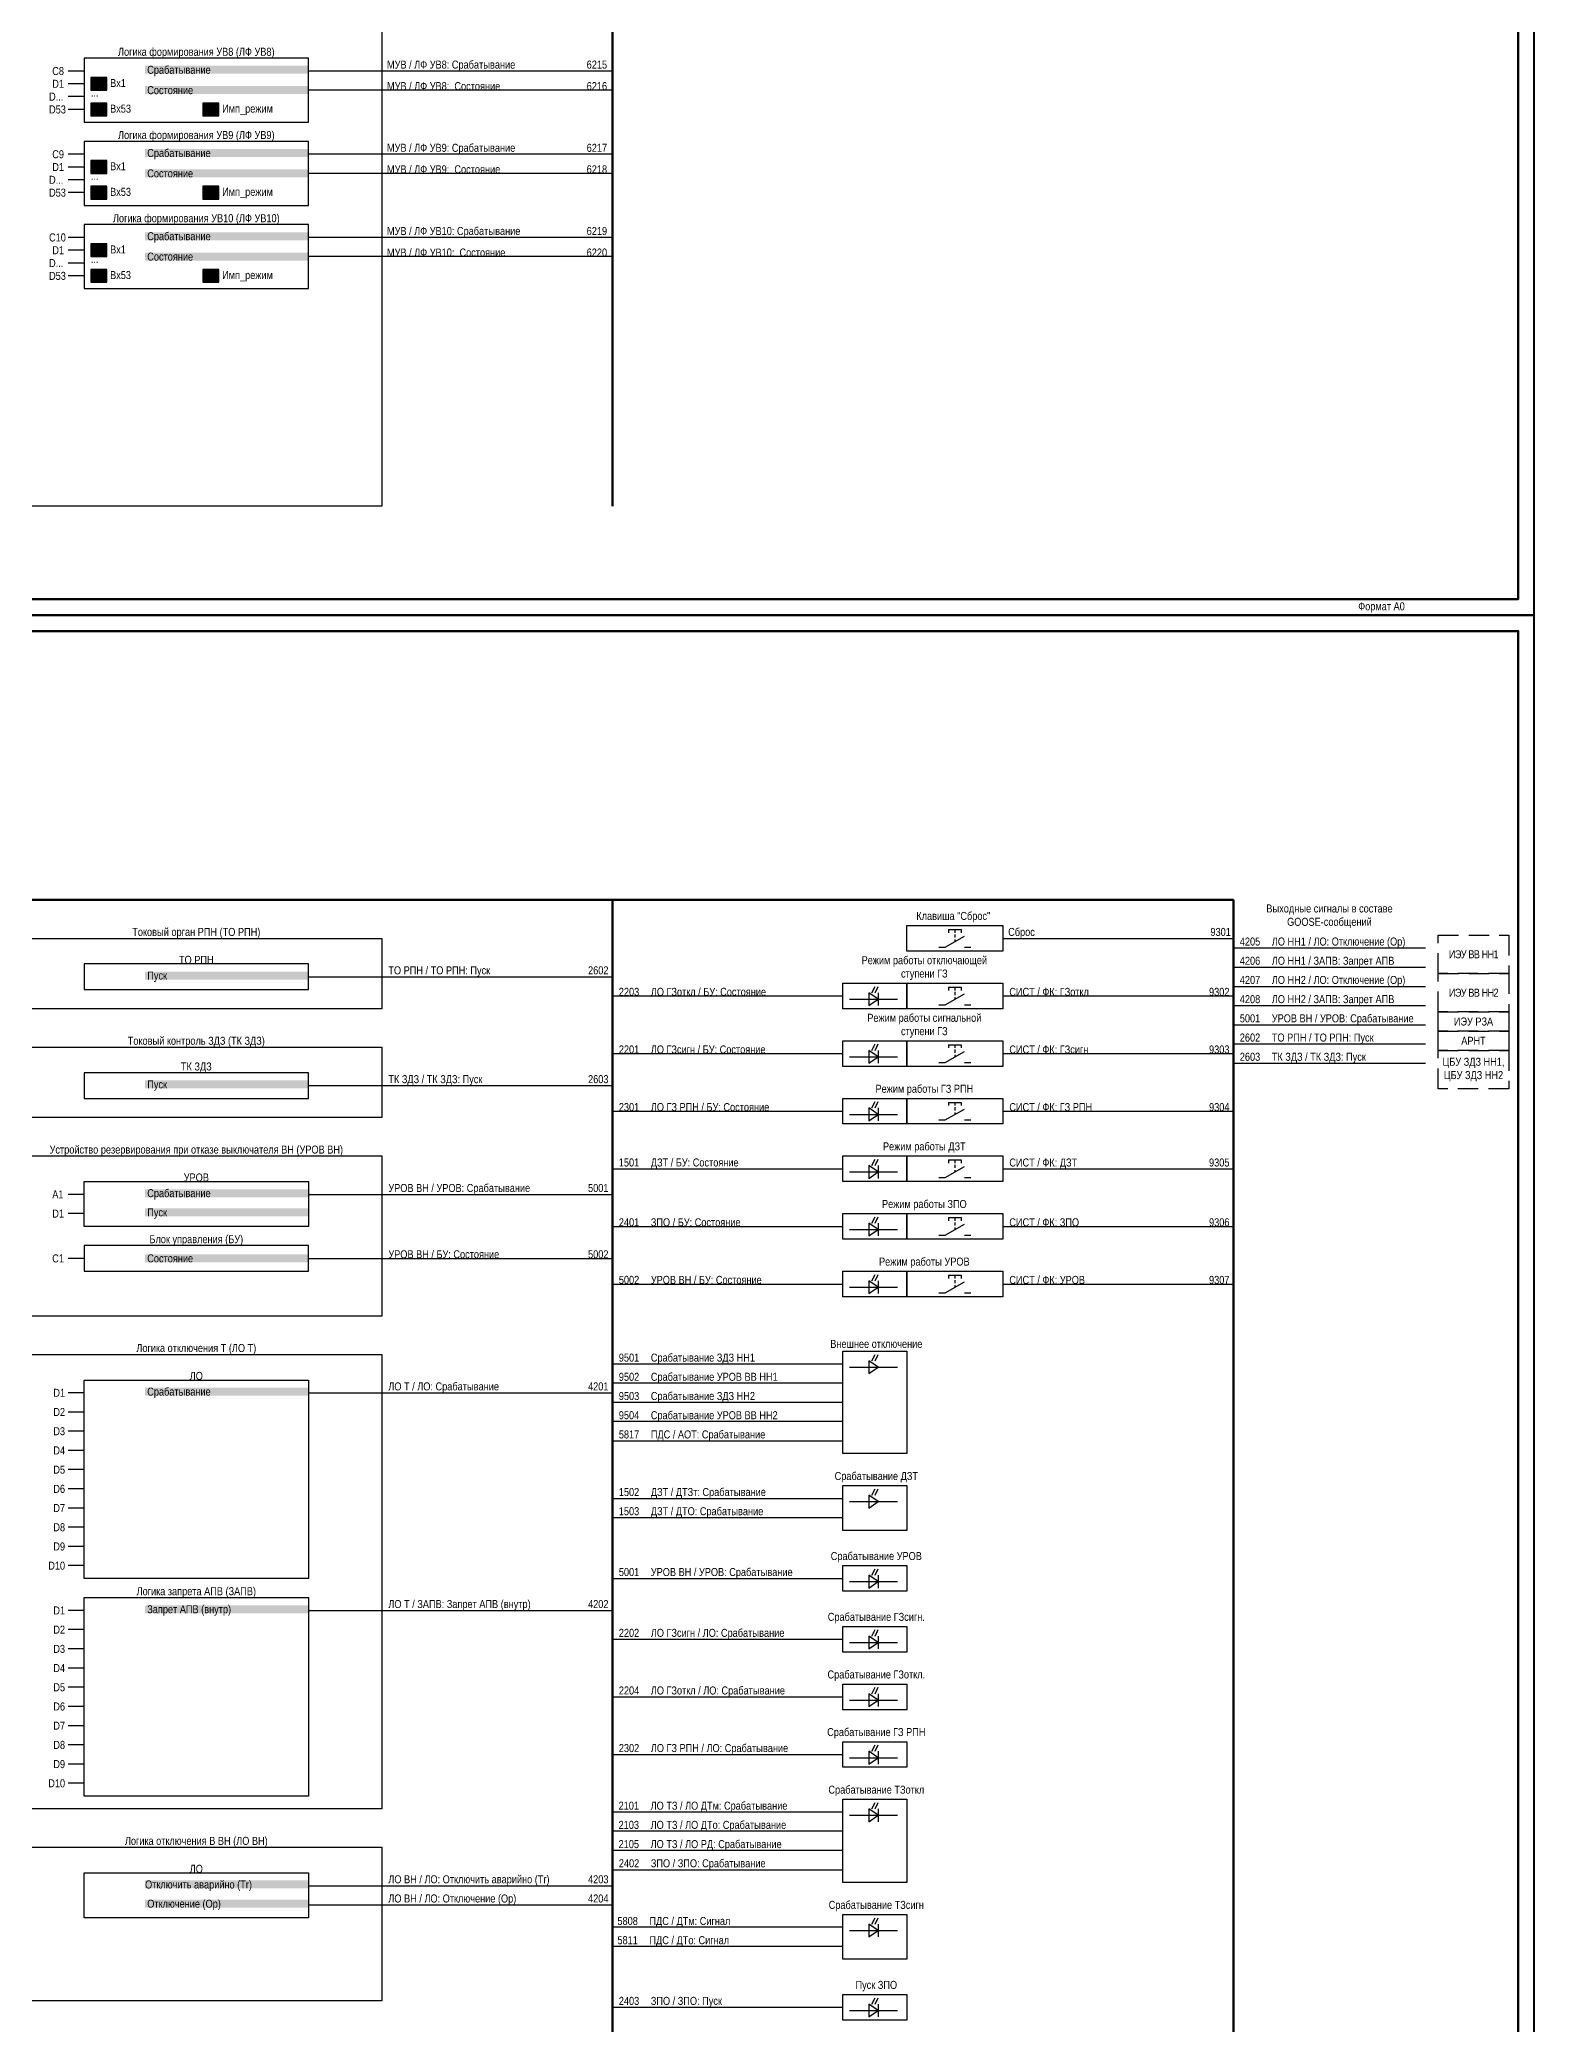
# Model space of a CAD drawing. Header units: millimetres. Extents: x 2179 to 12176, y -20554 to -12004.
# Drawn here: x 11412 to 11879, y -16542 to -15922 of the extents above; entities that cross this region are included whole.
import ezdxf
from ezdxf.enums import TextEntityAlignment as Align

# ---------------------------------------------------------------- set-up
doc = ezdxf.new("R2010")
doc.units = ezdxf.units.MM
doc.linetypes.add('HIDDEN2', pattern=[4.7625, 3.175, -1.5875])
doc.linetypes.add('штриховая2', pattern=[9.525, 6.35, -3.175])
for name, color, linetype, lineweight in [('GOOSE', 224, 'Continuous', 30), ('MMS', 190, 'Continuous', 30), ('Внутренняя шина', 4, 'Continuous', 70), ('Линии связи', 75, 'Continuous', 30), ('Основная', 7, 'Continuous', 30), ('Основная сплошная', 7, 'Continuous', 30), ('Сигналы внутр.', 13, 'Continuous', 30)]:
    doc.layers.add(name, color=color, linetype=linetype, lineweight=lineweight)
doc.layers.add('Рамка внешняя', color=8, linetype='Continuous', lineweight=40, plot=False)
doc.styles.add('2.5_Gost_RD', font='ARIALN.TTF', dxfattribs={"height": 2.5})
doc.styles.add('Narrow', font='ARIALN.TTF')
doc.styles.add('Табл дан', font='ARIALN.TTF')

# ---------------------------------------------------------------- blocks, each defined once
blk = doc.blocks.new('*U15')
blk.add_lwpolyline([(0, 0), (1189, 0), (1189, 841), (0, 841)], close=True)
at = {"lineweight": 50}
blk.add_lwpolyline([(20, 836), (1184, 836), (1184, 5), (20, 5)], close=True, dxfattribs=at)
at = {"style": '2.5_Gost_RD', "flags": 8}
blk.add_attdef('ФОРМАТ', text='', height=2.5, dxfattribs=at).set_placement((1134, 4), align=Align.TOP_LEFT)
blk = doc.blocks.new('SW.2')
at = {"true_color": 0xadddf7}
h = blk.add_hatch(color=141, dxfattribs=at)
h.dxf.hatch_style = 1
h.paths.add_polyline_path([(5, 2), (0, 2), (0, -2), (5, -2)])
blk.add_lwpolyline([(5, 2), (0, 2), (0, -2), (5, -2)], close=True)
for points in [[(1, 0), (2, 0)], [(2, 0), (3, 1)], [(3, 0), (4, 0)]]:
    blk.add_lwpolyline(points)

msp = doc.modelspace()

# ---------------------------------------------------------------- linework, layer by layer
at = {"layer": 'Внутренняя шина'}
for points in [[(11591, -15943), (11591, -15276)], [(11591, -16068), (11591, -15276)], [(11071, -16191), (11785, -16191)], [(11591, -16722), (11591, -16191)], [(11785, -16722), (11785, -16191)]]:
    msp.add_lwpolyline(points, dxfattribs=at)
at = {"layer": 'Линии связи'}
for points in [[(11591, -15932), (11496, -15932)], [(11591, -15938), (11496, -15938)], [(11591, -15958), (11496, -15958)], [(11591, -15964), (11496, -15964)], [(11591, -15984), (11496, -15984)], [(11591, -15990), (11496, -15990)], [(11713, -16203), (11785, -16203)], [(11785, -16206), (11845, -16206)], [(11496, -16215), (11591, -16215)], [(11785, -16212), (11845, -16212)], [(11591, -16221), (11663, -16221)], [(11713, -16221), (11785, -16221)], [(11785, -16218), (11845, -16218)], [(11785, -16224), (11845, -16224)], [(11785, -16230), (11845, -16230)], [(11591, -16239), (11663, -16239)], [(11713, -16239), (11785, -16239)], [(11785, -16236), (11845, -16236)], [(11785, -16242), (11845, -16242)], [(11496, -16249), (11591, -16249)], [(11591, -16257), (11663, -16257)], [(11713, -16257), (11785, -16257)], [(11591, -16275), (11663, -16275)], [(11713, -16275), (11785, -16275)], [(11496, -16283), (11591, -16283)], [(11591, -16293), (11663, -16293)], [(11713, -16293), (11785, -16293)], [(11496, -16303), (11591, -16303)], [(11591, -16311), (11663, -16311)], [(11713, -16311), (11785, -16311)], [(11496, -16345), (11591, -16345)], [(11591, -16360), (11663, -16360)], [(11591, -16378), (11663, -16378)], [(11591, -16384), (11663, -16384)], [(11591, -16403), (11663, -16403)], [(11496, -16413), (11591, -16413)], [(11591, -16422), (11663, -16422)], [(11591, -16440), (11663, -16440)], [(11591, -16458), (11663, -16458)], [(11663, -16476), (11591, -16476)], [(11663, -16482), (11591, -16482)], [(11663, -16488), (11591, -16488)], [(11591, -16494), (11663, -16494)], [(11496, -16499), (11591, -16499)], [(11496, -16505), (11591, -16505)], [(11663, -16512), (11591, -16512)], [(11663, -16518), (11591, -16518)], [(11591, -16537), (11663, -16537)]]:
    msp.add_lwpolyline(points, dxfattribs=at)
at = {"layer": 'Линии связи', "ltscale": 0.5}
for points in [[(11663, -16336), (11591, -16336)], [(11663, -16342), (11591, -16342)], [(11663, -16348), (11591, -16348)], [(11663, -16354), (11591, -16354)]]:
    msp.add_lwpolyline(points, dxfattribs=at)
at = {"layer": 'Основная'}
for points in [[(11403, -15738), (11519, -15738), (11519, -16068), (11403, -16068)], [(11496, -15928), (11426, -15928), (11426, -15948), (11496, -15948)], [(11496, -15954), (11426, -15954), (11426, -15974), (11496, -15974)], [(11496, -15980), (11426, -15980), (11426, -16000), (11496, -16000)], [(11403, -16203), (11519, -16203), (11519, -16225), (11403, -16225)], [(11683, -16199), (11713, -16199), (11713, -16207), (11683, -16207)], [(11496, -16211), (11426, -16211), (11426, -16219), (11496, -16219)], [(11663, -16217), (11683, -16217), (11683, -16225), (11663, -16225)], [(11683, -16217), (11713, -16217), (11713, -16225), (11683, -16225)], [(11403, -16237), (11519, -16237), (11519, -16259), (11403, -16259)], [(11663, -16235), (11683, -16235), (11683, -16243), (11663, -16243)], [(11683, -16235), (11713, -16235), (11713, -16243), (11683, -16243)], [(11496, -16245), (11426, -16245), (11426, -16253), (11496, -16253)], [(11663, -16253), (11683, -16253), (11683, -16261), (11663, -16261)], [(11683, -16253), (11713, -16253), (11713, -16261), (11683, -16261)], [(11403, -16271), (11519, -16271), (11519, -16321), (11403, -16321)], [(11663, -16271), (11683, -16271), (11683, -16279), (11663, -16279)], [(11683, -16271), (11713, -16271), (11713, -16279), (11683, -16279)], [(11426, -16279), (11496, -16279), (11496, -16293), (11426, -16293)], [(11663, -16289), (11683, -16289), (11683, -16297), (11663, -16297)], [(11683, -16289), (11713, -16289), (11713, -16297), (11683, -16297)], [(11496, -16299), (11426, -16299), (11426, -16307), (11496, -16307)], [(11663, -16307), (11683, -16307), (11683, -16315), (11663, -16315)], [(11683, -16307), (11713, -16307), (11713, -16315), (11683, -16315)], [(11403, -16333), (11519, -16333), (11519, -16475), (11403, -16475)], [(11663, -16332), (11683, -16332), (11683, -16364), (11663, -16364)], [(11426, -16341), (11496, -16341), (11496, -16403), (11426, -16403)], [(11663, -16374), (11683, -16374), (11683, -16388), (11663, -16388)], [(11663, -16399), (11683, -16399), (11683, -16407), (11663, -16407)], [(11426, -16409), (11496, -16409), (11496, -16471), (11426, -16471)], [(11663, -16418), (11683, -16418), (11683, -16426), (11663, -16426)], [(11663, -16436), (11683, -16436), (11683, -16444), (11663, -16444)], [(11663, -16454), (11683, -16454), (11683, -16462), (11663, -16462)], [(11663, -16472), (11683, -16472), (11683, -16498), (11663, -16498)], [(11403, -16487), (11519, -16487), (11519, -16535), (11403, -16535)], [(11426, -16495), (11496, -16495), (11496, -16509), (11426, -16509)], [(11663, -16508), (11683, -16508), (11683, -16522), (11663, -16522)], [(11663, -16533), (11683, -16533), (11683, -16541), (11663, -16541)]]:
    msp.add_lwpolyline(points, close=True, dxfattribs=at)
for points in [[(11426, -15932), (11421, -15932)], [(11426, -15936), (11421, -15936)], [(11426, -15940), (11421, -15940)], [(11426, -15944), (11421, -15944)], [(11426, -15958), (11421, -15958)], [(11426, -15962), (11421, -15962)], [(11426, -15966), (11421, -15966)], [(11426, -15970), (11421, -15970)], [(11426, -15984), (11421, -15984)], [(11426, -15988), (11421, -15988)], [(11426, -15992), (11421, -15992)], [(11426, -15996), (11421, -15996)], [(11426, -16283), (11421, -16283)], [(11426, -16289), (11421, -16289)], [(11426, -16303), (11421, -16303)], [(11426, -16345), (11421, -16345)], [(11426, -16351), (11421, -16351)], [(11426, -16357), (11421, -16357)], [(11426, -16363), (11421, -16363)], [(11426, -16369), (11421, -16369)], [(11426, -16375), (11421, -16375)], [(11426, -16381), (11421, -16381)], [(11426, -16387), (11421, -16387)], [(11426, -16393), (11421, -16393)], [(11426, -16399), (11421, -16399)], [(11426, -16413), (11421, -16413)], [(11426, -16419), (11421, -16419)], [(11426, -16425), (11421, -16425)], [(11426, -16431), (11421, -16431)], [(11426, -16437), (11421, -16437)], [(11426, -16443), (11421, -16443)], [(11426, -16449), (11421, -16449)], [(11426, -16455), (11421, -16455)], [(11426, -16461), (11421, -16461)], [(11426, -16467), (11421, -16467)]]:
    msp.add_lwpolyline(points, dxfattribs=at)
at = {"layer": 'Основная сплошная', "color": 0}
for p, q in [((11695, -16205.75), (11701, -16202.32)), ((11696, -16200.25), (11698, -16200.25)), ((11698, -16200.25), (11700, -16200.25)), ((11693, -16205.75), (11695, -16205.75)), ((11701, -16205.75), (11703, -16205.75)), ((11695, -16223.75), (11701, -16220.32)), ((11696, -16218.25), (11698, -16218.25)), ((11698, -16218.25), (11700, -16218.25)), ((11693, -16223.75), (11695, -16223.75)), ((11701, -16223.75), (11703, -16223.75)), ((11695, -16241.75), (11701, -16238.32)), ((11696, -16236.25), (11698, -16236.25)), ((11698, -16236.25), (11700, -16236.25)), ((11693, -16241.75), (11695, -16241.75)), ((11701, -16241.75), (11703, -16241.75)), ((11695, -16259.75), (11701, -16256.32)), ((11696, -16254.25), (11698, -16254.25)), ((11698, -16254.25), (11700, -16254.25)), ((11693, -16259.75), (11695, -16259.75)), ((11701, -16259.75), (11703, -16259.75)), ((11695, -16277.75), (11701, -16274.32)), ((11696, -16272.25), (11698, -16272.25)), ((11698, -16272.25), (11700, -16272.25)), ((11693, -16277.75), (11695, -16277.75)), ((11701, -16277.75), (11703, -16277.75)), ((11693, -16295.75), (11695, -16295.75)), ((11695, -16295.75), (11701, -16292.32)), ((11696, -16290.25), (11698, -16290.25)), ((11698, -16290.25), (11700, -16290.25)), ((11701, -16295.75), (11703, -16295.75)), ((11696, -16308.25), (11698, -16308.25)), ((11698, -16308.25), (11700, -16308.25)), ((11693, -16313.75), (11695, -16313.75)), ((11695, -16313.75), (11701, -16310.32)), ((11701, -16313.75), (11703, -16313.75))]:
    msp.add_line(p, q, dxfattribs=at)
at = {"layer": 'Основная сплошная', "ltscale": 0.35}
for p, q in [((11696, -16200.25), (11696, -16201.25)), ((11698, -16200.25), (11698, -16201.25)), ((11698, -16201.75), (11698, -16202.75)), ((11700, -16200.25), (11700, -16201.25)), ((11696, -16218.25), (11696, -16219.25)), ((11698, -16218.25), (11698, -16219.25)), ((11698, -16219.75), (11698, -16220.75)), ((11700, -16218.25), (11700, -16219.25)), ((11696, -16236.25), (11696, -16237.25)), ((11698, -16236.25), (11698, -16237.25)), ((11698, -16237.75), (11698, -16238.75)), ((11700, -16236.25), (11700, -16237.25)), ((11696, -16254.25), (11696, -16255.25)), ((11698, -16254.25), (11698, -16255.25)), ((11698, -16255.75), (11698, -16256.75)), ((11700, -16254.25), (11700, -16255.25)), ((11696, -16272.25), (11696, -16273.25)), ((11698, -16272.25), (11698, -16273.25)), ((11698, -16273.75), (11698, -16274.75)), ((11700, -16272.25), (11700, -16273.25)), ((11696, -16290.25), (11696, -16291.25)), ((11698, -16290.25), (11698, -16291.25)), ((11698, -16291.75), (11698, -16292.75)), ((11700, -16290.25), (11700, -16291.25)), ((11696, -16308.25), (11696, -16309.25)), ((11698, -16308.25), (11698, -16309.25)), ((11700, -16308.25), (11700, -16309.25)), ((11698, -16309.75), (11698, -16310.75))]:
    msp.add_line(p, q, dxfattribs=at)
at = {"layer": 'Основная сплошная', "color": 0, "linetype": 'HIDDEN2', "ltscale": 0.5}
for p, q in [((11698, -16203.39), (11698, -16204.04)), ((11698, -16221.39), (11698, -16222.04)), ((11698, -16239.39), (11698, -16240.04)), ((11698, -16257.39), (11698, -16258.04)), ((11698, -16275.39), (11698, -16276.04)), ((11698, -16293.39), (11698, -16294.04)), ((11698, -16311.39), (11698, -16312.04))]:
    msp.add_line(p, q, dxfattribs=at)
at = {"layer": 'Основная сплошная', "linetype": 'штриховая2'}
for points in [[(11871, -16214), (11849, -16214), (11849, -16202), (11871, -16202)], [(11871, -16226), (11849, -16226), (11849, -16214), (11871, -16214)], [(11871, -16232), (11849, -16232), (11849, -16226), (11871, -16226)], [(11871, -16238), (11849, -16238), (11849, -16232), (11871, -16232)], [(11871, -16250), (11849, -16250), (11849, -16238), (11871, -16238)]]:
    msp.add_lwpolyline(points, close=True, dxfattribs=at)
at = {"layer": 'Основная сплошная'}
for points in [[(11671.06, -16220), (11671.06, -16224), (11674.06, -16222), (11671.06, -16220)], [(11672.06, -16220), (11673.06, -16218)], [(11673.06, -16220), (11674.06, -16218)], [(11674.06, -16220), (11674.06, -16224)], [(11665.06, -16222), (11680.06, -16222)], [(11665.06, -16240), (11680.06, -16240)], [(11671.06, -16238), (11671.06, -16242), (11674.06, -16240), (11671.06, -16238)], [(11672.06, -16238), (11673.06, -16236)], [(11673.06, -16238), (11674.06, -16236)], [(11674.06, -16238), (11674.06, -16242)], [(11665.06, -16258), (11680.06, -16258)], [(11671.06, -16256), (11671.06, -16260), (11674.06, -16258), (11671.06, -16256)], [(11672.06, -16256), (11673.06, -16254)], [(11673.06, -16256), (11674.06, -16254)], [(11674.06, -16256), (11674.06, -16260)], [(11665.06, -16276), (11680.06, -16276)], [(11671.06, -16274), (11671.06, -16278), (11674.06, -16276), (11671.06, -16274)], [(11672.06, -16274), (11673.06, -16272)], [(11673.06, -16274), (11674.06, -16272)], [(11674.06, -16274), (11674.06, -16278)], [(11665.06, -16294), (11680.06, -16294)], [(11671.06, -16292), (11671.06, -16296), (11674.06, -16294), (11671.06, -16292)], [(11672.06, -16292), (11673.06, -16290)], [(11673.06, -16292), (11674.06, -16290)], [(11674.06, -16292), (11674.06, -16296)], [(11672.06, -16310), (11673.06, -16308)], [(11673.06, -16310), (11674.06, -16308)], [(11665.06, -16312), (11680.06, -16312)], [(11671.06, -16310), (11671.06, -16314), (11674.06, -16312), (11671.06, -16310)], [(11674.06, -16310), (11674.06, -16314)], [(11672.06, -16335), (11673.06, -16333)], [(11673.06, -16335), (11674.06, -16333)], [(11665.06, -16337), (11680.06, -16337)], [(11671.06, -16335), (11671.06, -16339), (11674.06, -16337), (11671.06, -16335)], [(11672.06, -16377), (11673.06, -16375)], [(11673.06, -16377), (11674.06, -16375)], [(11665.06, -16379), (11680.06, -16379)], [(11671.06, -16377), (11671.06, -16381), (11674.06, -16379), (11671.06, -16377)], [(11672.06, -16402), (11673.06, -16400)], [(11673.06, -16402), (11674.06, -16400)], [(11665.06, -16404), (11680.06, -16404)], [(11671.06, -16402), (11671.06, -16406), (11674.06, -16404), (11671.06, -16402)], [(11674.06, -16402), (11674.06, -16406)], [(11672.06, -16421), (11673.06, -16419)], [(11673.06, -16421), (11674.06, -16419)], [(11665.06, -16423), (11680.06, -16423)], [(11671.06, -16421), (11671.06, -16425), (11674.06, -16423), (11671.06, -16421)], [(11674.06, -16421), (11674.06, -16425)], [(11672.06, -16439), (11673.06, -16437)], [(11673.06, -16439), (11674.06, -16437)], [(11665.06, -16441), (11680.06, -16441)], [(11671.06, -16439), (11671.06, -16443), (11674.06, -16441), (11671.06, -16439)], [(11674.06, -16439), (11674.06, -16443)], [(11671.06, -16457), (11671.06, -16461), (11674.06, -16459), (11671.06, -16457)], [(11672.06, -16457), (11673.06, -16455)], [(11673.06, -16457), (11674.06, -16455)], [(11674.06, -16457), (11674.06, -16461)], [(11665.06, -16459), (11680.06, -16459)], [(11671.06, -16475), (11671.06, -16479), (11674.06, -16477), (11671.06, -16475)], [(11672.06, -16475), (11673.06, -16473)], [(11673.06, -16475), (11674.06, -16473)], [(11674.06, -16475), (11674.06, -16479)], [(11665.06, -16477), (11680.06, -16477)], [(11665.06, -16513), (11680.06, -16513)], [(11671.06, -16511), (11671.06, -16515), (11674.06, -16513), (11671.06, -16511)], [(11672.06, -16511), (11673.06, -16509)], [(11673.06, -16511), (11674.06, -16509)], [(11674.06, -16511), (11674.06, -16515)], [(11671.06, -16536), (11671.06, -16540), (11674.06, -16538), (11671.06, -16536)], [(11672.06, -16536), (11673.06, -16534)], [(11673.06, -16536), (11674.06, -16534)], [(11674.06, -16536), (11674.06, -16540)], [(11665.06, -16538), (11680.06, -16538)]]:
    msp.add_lwpolyline(points, dxfattribs=at)
for points in [[(11672.56, -16219, 0.5, 0, 0), (11673.06, -16218, 0, 0, 0)], [(11673.56, -16219, 0.5, 0, 0), (11674.06, -16218, 0, 0, 0)], [(11672.56, -16237, 0.5, 0, 0), (11673.06, -16236, 0, 0, 0)], [(11673.56, -16237, 0.5, 0, 0), (11674.06, -16236, 0, 0, 0)], [(11672.56, -16255, 0.5, 0, 0), (11673.06, -16254, 0, 0, 0)], [(11673.56, -16255, 0.5, 0, 0), (11674.06, -16254, 0, 0, 0)], [(11672.56, -16273, 0.5, 0, 0), (11673.06, -16272, 0, 0, 0)], [(11673.56, -16273, 0.5, 0, 0), (11674.06, -16272, 0, 0, 0)], [(11672.56, -16291, 0.5, 0, 0), (11673.06, -16290, 0, 0, 0)], [(11673.56, -16291, 0.5, 0, 0), (11674.06, -16290, 0, 0, 0)], [(11672.56, -16309, 0.5, 0, 0), (11673.06, -16308, 0, 0, 0)], [(11673.56, -16309, 0.5, 0, 0), (11674.06, -16308, 0, 0, 0)], [(11672.56, -16334, 0.5, 0, 0), (11673.06, -16333, 0, 0, 0)], [(11673.56, -16334, 0.5, 0, 0), (11674.06, -16333, 0, 0, 0)], [(11672.56, -16376, 0.5, 0, 0), (11673.06, -16375, 0, 0, 0)], [(11673.56, -16376, 0.5, 0, 0), (11674.06, -16375, 0, 0, 0)], [(11672.56, -16401, 0.5, 0, 0), (11673.06, -16400, 0, 0, 0)], [(11673.56, -16401, 0.5, 0, 0), (11674.06, -16400, 0, 0, 0)], [(11672.56, -16420, 0.5, 0, 0), (11673.06, -16419, 0, 0, 0)], [(11673.56, -16420, 0.5, 0, 0), (11674.06, -16419, 0, 0, 0)], [(11672.56, -16438, 0.5, 0, 0), (11673.06, -16437, 0, 0, 0)], [(11673.56, -16438, 0.5, 0, 0), (11674.06, -16437, 0, 0, 0)], [(11672.56, -16456, 0.5, 0, 0), (11673.06, -16455, 0, 0, 0)], [(11673.56, -16456, 0.5, 0, 0), (11674.06, -16455, 0, 0, 0)], [(11672.56, -16474, 0.5, 0, 0), (11673.06, -16473, 0, 0, 0)], [(11673.56, -16474, 0.5, 0, 0), (11674.06, -16473, 0, 0, 0)], [(11672.56, -16510, 0.5, 0, 0), (11673.06, -16509, 0, 0, 0)], [(11673.56, -16510, 0.5, 0, 0), (11674.06, -16509, 0, 0, 0)], [(11672.56, -16535, 0.5, 0, 0), (11673.06, -16534, 0, 0, 0)], [(11673.56, -16535, 0.5, 0, 0), (11674.06, -16534, 0, 0, 0)]]:
    msp.add_lwpolyline(points, format="xyseb", dxfattribs=at)

# ---------------------------------------------------------------- block references
at = {"layer": 'Основная'}
for p in [(11428, -15936), (11428, -15944), (11463, -15944), (11428, -15962), (11428, -15970), (11463, -15970), (11428, -15988), (11428, -15996), (11463, -15996)]:
    msp.add_blockref('SW.2', p, dxfattribs=at)
at = {"layer": 'Рамка внешняя'}
msp.add_blockref('*U15', (10690, -16102), dxfattribs=at).add_auto_attribs({'ФОРМАТ': 'Формат А0'})
msp.add_blockref('*U15', (10690, -16943), dxfattribs=at)

# ---------------------------------------------------------------- texts
at = {"layer": 'GOOSE', "char_height": 2.5, "attachment_point": 7}
for s, insert, width, style in [('4205^IЛО НН1 / ЛО: Отключение (Op)', (11787, -16206), 58, 'Табл дан'), ('4206^IЛО НН1 / ЗАПВ: Запрет АПВ', (11787, -16212), 58, 'Табл дан'), ('4207^IЛО НН2 / ЛО: Отключение (Op)', (11787, -16218), 58, 'Табл дан'), ('4208^IЛО НН2 / ЗАПВ: Запрет АПВ', (11787, -16224), 58, 'Табл дан'), ('5001^IУРОВ ВН / УРОВ: Срабатывание', (11787, -16230), 58, 'Табл дан'), ('2602^I{\\A1;ТО РПН / ТО РПН: Пуск}', (11787, -16236), 58, 'Табл дан'), ('2603^I{\\A1;ТК ЗДЗ / ТК ЗДЗ: Пуск^I}', (11787, -16242), 58, 'Табл дан'), ('9501^IСрабатывание ЗДЗ НН1^I^I^I   ', (11593, -16336), 70, 'Narrow'), ('9502^IСрабатывание УРОВ ВВ НН1^I^I^I   ', (11593, -16342), 70, 'Narrow'), ('9503^IСрабатывание ЗДЗ НН2^I^I^I  ', (11593, -16348), 70, 'Narrow'), ('9504^IСрабатывание УРОВ ВВ НН2^I^I^I  ', (11593, -16354), 70, 'Narrow')]:
    msp.add_mtext(s, dxfattribs=dict(at, insert=insert, width=width, style=style))
at = {"layer": 'MMS', "char_height": 2.5, "attachment_point": 7, "style": 'Narrow'}
for s, insert, width in [('Сброс^I^I^I^I^I   ^I    9301^I', (11714.64, -16203), 70.3562), ('\\pt30,40,50,60,70;СИСТ / ФК: ГЗоткл^I^I  ^I^I   9302^I', (11715, -16221.01), 70), ('СИСТ / ФК: ГЗсигн^I^I  ^I^I   9303^I', (11715, -16239.01), 70), ('СИСТ / ФК: ГЗ РПН^I^I   ^I^I   9304^I', (11715, -16257.01), 70), ('СИСТ / ФК: ДЗТ^I^I^I  ^I   9305^I', (11715, -16275.01), 70), ('СИСТ / ФК: ЗПО^I^I^I^I   9306', (11715, -16293.01), 70), ('СИСТ / ФК: УРОВ^I^I^I^I   9307', (11715, -16311.01), 70)]:
    msp.add_mtext(s, dxfattribs=dict(at, insert=insert, width=width))
at = {"layer": 'Основная', "style": 'Табл дан'}
for s, p in [('C8', (11416, -15932)), ('D1', (11416, -15936)), ('Вх1', (11434.07, -15935.75)), ('D...', (11415, -15940)), ('...', (11428.07, -15938.75)), ('Вх53', (11434.07, -15943.75)), ('Имп_режим', (11469.07, -15943.75)), ('D53', (11415, -15944)), ('C9', (11416, -15958)), ('D1', (11416, -15962)), ('Вх1', (11434.07, -15961.75)), ('D...', (11415, -15966)), ('...', (11428.07, -15964.75)), ('D53', (11415, -15970)), ('Вх53', (11434.07, -15969.75)), ('Имп_режим', (11469.07, -15969.75)), ('C10', (11415, -15984)), ('D...', (11415, -15992)), ('D1', (11416, -15988)), ('...', (11428.07, -15990.75)), ('Вх1', (11434.07, -15987.75)), ('D53', (11415, -15996)), ('Вх53', (11434.07, -15995.75)), ('Имп_режим', (11469.07, -15995.75)), ('A1', (11416, -16283)), ('D1', (11416, -16289)), ('C1', (11416, -16303))]:
    msp.add_text(s, height=2.5, dxfattribs=at).set_placement(p, align=Align.MIDDLE_LEFT)
for s, p in [('D1', (11420, -16345)), ('D2', (11420, -16351)), ('D3', (11420, -16357)), ('D4', (11420, -16363)), ('D5', (11420, -16369)), ('D6', (11420, -16375)), ('D7', (11420, -16381)), ('D8', (11420, -16387)), ('D9', (11420, -16393)), ('D10', (11420, -16399)), ('D1', (11420, -16413)), ('D2', (11420, -16419)), ('D3', (11420, -16425)), ('D4', (11420, -16431)), ('D5', (11420, -16437)), ('D6', (11420, -16443)), ('D7', (11420, -16449)), ('D8', (11420, -16455)), ('D9', (11420, -16461)), ('D10', (11420, -16467))]:
    msp.add_text(s, height=2.5, dxfattribs=at).set_placement(p, align=Align.MIDDLE_RIGHT)
at = {"layer": 'Основная', "char_height": 2.5, "attachment_point": 8, "style": 'Narrow'}
for s, insert, width in [('\\A1;Логика формирования УВ8 (ЛФ УВ8)', (11461, -15928), 70), ('\\A1;Логика формирования УВ9 (ЛФ УВ9)', (11461, -15954), 70), ('\\A1;Логика формирования УВ10 (ЛФ УВ10)', (11461, -15980), 70), ('Клавиша "Сброс"', (11697.5, -16198), 29), ('\\pt55;Выходные сигналы в составе GOOSE-сообщений', (11815, -16199.81), 60), ('Токовый орган РПН (ТО РПН)', (11461, -16203), 116), ('\\A1;ТО РПН', (11461, -16211), 70), ('Режим работы отключающей ступени ГЗ', (11688.44, -16216), 45), ('Режим работы сигнальной ступени ГЗ', (11688.44, -16234), 45), ('Токовый контроль ЗДЗ (ТК ЗДЗ)', (11461, -16237), 116), ('\\A1;ТК ЗДЗ', (11461, -16245), 70), ('Режим работы ГЗ\\~РПН', (11688.44, -16252), 45), ('Устройство резервирования при отказе выключателя ВН (УРОВ ВН)', (11461, -16271), 116), ('Режим работы ДЗТ', (11688.44, -16270), 45), ('УРОВ', (11461, -16279), 70), ('Режим работы ЗПО', (11688.44, -16288), 45), ('\\A1;Блок управления (БУ)', (11461, -16299), 70), ('Режим работы УРОВ', (11688.44, -16306), 45), ('Логика отключения {\\A1;Т} (ЛО {\\A1;Т})', (11461, -16333), 116), ('Внешнее отключение', (11673.44, -16331), 45), ('ЛО', (11461, -16341), 70), ('Срабатывание ДЗТ', (11673.44, -16373), 45), ('Срабатывание УРОВ', (11673.44, -16398), 45), ('Логика запрета АПВ (ЗАПВ)', (11461, -16409), 70), ('Срабатывание ГЗсигн.', (11673.44, -16417), 45), ('Срабатывание ГЗоткл.', (11673.44, -16435), 45), ('Срабатывание ГЗ РПН', (11673.44, -16453), 45), ('Срабатывание ТЗоткл', (11673.44, -16471), 45), ('Логика отключения В ВН (ЛО ВН)', (11461, -16487), 116), ('ЛО', (11461, -16495), 70), ('Срабатывание ТЗсигн', (11673.44, -16507), 45), ('Пуск ЗПО', (11673.44, -16532), 45)]:
    msp.add_mtext(s, dxfattribs=dict(at, insert=insert, width=width))
at = {"layer": 'Основная', "char_height": 2.5, "width": 51, "attachment_point": 4, "style": 'Narrow', "bg_fill": 1, "box_fill_scale": 1, "bg_fill_color": 9, "bg_fill_transparency": 0}
for s, insert in [('\\pl0.67568;Срабатывание', (11445, -15932)), ('\\pl0.67568;Состояние', (11445, -15938)), ('\\pl0.67568;Срабатывание', (11445, -15958)), ('\\pl0.67568;Состояние', (11445, -15964)), ('\\pl0.67568;Срабатывание', (11445, -15984)), ('\\pl0.67568;Состояние', (11445, -15990)), ('\\pl0.67568;Пуск', (11445, -16215)), ('\\pl0.67568;Пуск', (11445, -16249)), ('\\pl0.67568;Срабатывание', (11445, -16283)), ('\\pl0.67568;Пуск', (11445, -16289)), ('\\pl0.67568;Состояние', (11445, -16303)), ('\\pl0.67568;Срабатывание', (11445, -16345)), ('\\pl0.67568;Запрет АПВ (внутр)', (11445, -16413)), ('Отключить аварийно (Tr)', (11445, -16499)), ('\\pl0.67568;Отключение (Op)', (11445, -16505))]:
    msp.add_mtext(s, dxfattribs=dict(at, insert=insert))
at = {"layer": 'Основная сплошная', "char_height": 2.5, "width": 22, "attachment_point": 5, "style": 'Narrow'}
for s, insert in [('\\pt55;{\\T0.9;ИЭУ ВВ НН1}', (11860, -16208)), ('\\pt55;{\\T0.9;ИЭУ ВВ НН2}', (11860, -16220)), ('\\pt55;ИЭУ РЗА', (11860, -16229)), ('\\pt55;АРНТ', (11860, -16235)), ('\\pt55;ЦБУ ЗДЗ НН1, ЦБУ ЗДЗ НН2', (11860, -16244))]:
    msp.add_mtext(s, dxfattribs=dict(at, insert=insert))
at = {"layer": 'Сигналы внутр.', "char_height": 2.5, "attachment_point": 7}
for s, insert, width, style in [('МУВ / ЛФ УВ8: Срабатывание ^I   ^I   6215', (11520.57, -15932), 70.43, 'Табл дан'), ('МУВ / ЛФ УВ8:  Состояние^I   ^I   ^I   6216', (11520.57, -15938), 70.43, 'Табл дан'), ('МУВ / ЛФ УВ9: Срабатывание ^I   ^I   6217', (11520.57, -15958), 70.43, 'Табл дан'), ('МУВ / ЛФ УВ9:  Состояние^I   ^I   ^I   6218', (11520.57, -15964), 70.43, 'Табл дан'), ('МУВ / ЛФ УВ10: Срабатывание ^I   ^I   6219', (11520.57, -15984), 70.43, 'Табл дан'), ('МУВ / ЛФ УВ10:  Состояние^I   ^I   ^I   6220', (11520.57, -15990), 70.43, 'Табл дан'), ('\\A1;ТО РПН / ТО РПН: Пуск^I^I^I   2602^I', (11521, -16215), 70, 'Табл дан'), ('2203^IЛО ГЗоткл / БУ: Состояние^I', (11593, -16221), 70, 'Narrow'), ('2201^IЛО ГЗсигн / БУ: Состояние', (11593, -16239), 48, 'Narrow'), ('\\A1;ТК ЗДЗ / ТК ЗДЗ: Пуск^I^I^I^I   2603^I', (11521, -16249), 70, 'Табл дан'), ('2301^IЛО ГЗ РПН / БУ: Состояние', (11593, -16257), 48, 'Narrow'), ('1501^IДЗТ / БУ: Состояние', (11593, -16275), 48, 'Narrow'), ('УРОВ ВН / УРОВ: Срабатывание^I^I   5001^I', (11521, -16283), 70, 'Табл дан'), ('2401^IЗПО / БУ: Состояние^I', (11593, -16293), 48, 'Narrow'), ('УРОВ ВН / БУ: Состояние^I^I   ^I   5002^I', (11521, -16303), 70, 'Табл дан'), ('5002^IУРОВ ВН / БУ: Состояние^I', (11593, -16311), 70, 'Narrow'), ('ЛО Т / ЛО: Срабатывание^I^I   ^I   4201^I', (11521, -16345), 70, 'Табл дан'), ('5817^IПДС / АОТ: Срабатывание{\\T0.95; }   ^I   ', (11593, -16360), 70, 'Табл дан'), ('1502^IДЗТ / {\\A1;ДТЗт}: Срабатывание^I^I   ^I   ', (11593, -16378), 70, 'Табл дан'), ('1503^IДЗТ / {\\A1;ДТО}: Срабатывание^I^I   ^I   ', (11593, -16384), 70, 'Табл дан'), ('5001^IУРОВ ВН / УРОВ: Срабатывание', (11593, -16403), 70, 'Narrow'), ('ЛО Т / ЗАПВ: Запрет АПВ (внутр)^I^I   4202', (11521, -16413), 70, 'Табл дан'), ('2202^IЛО ГЗсигн / ЛО: Срабатывание', (11593, -16422), 70, 'Narrow'), ('2204^IЛО ГЗоткл / ЛО: Срабатывание', (11593, -16440), 70, 'Narrow'), ('2302^IЛО ГЗ РПН / ЛО: Срабатывание', (11593, -16458), 70, 'Narrow'), ('2101^IЛО ТЗ / {\\A1;ЛО ДТм: Срабатывание}', (11592.93, -16476), 70.0735, 'Narrow'), ('2103^IЛО ТЗ / {\\A1;ЛО ДТо: Срабатывание}', (11592.93, -16482), 70.0735, 'Narrow'), ('2105^IЛО ТЗ / {\\A1;ЛО РД: Срабатывание}', (11592.93, -16488), 70.0735, 'Narrow'), ('2402^IЗПО / ЗПО: Срабатывание^I^I   ^I   ', (11593, -16494), 70, 'Табл дан'), ('ЛО ВН / ЛО: Отключить аварийно (Tr)^I   4203^I', (11521, -16499), 70, 'Табл дан'), ('ЛО ВН / ЛО: Отключение (Op)^I^I   ^I   4204^I', (11521, -16505), 70, 'Табл дан'), ('5808^IПДС / ДТм: Сигнал', (11592.57, -16512), 70.43, 'Табл дан'), ('5811^IПДС / ДТо: Сигнал', (11592.57, -16518), 58.43, 'Табл дан'), ('2403^IЗПО / ЗПО: Пуск^I', (11593, -16537), 48, 'Narrow')]:
    msp.add_mtext(s, dxfattribs=dict(at, insert=insert, width=width, style=style))

doc.saveas('drawing.dxf')
